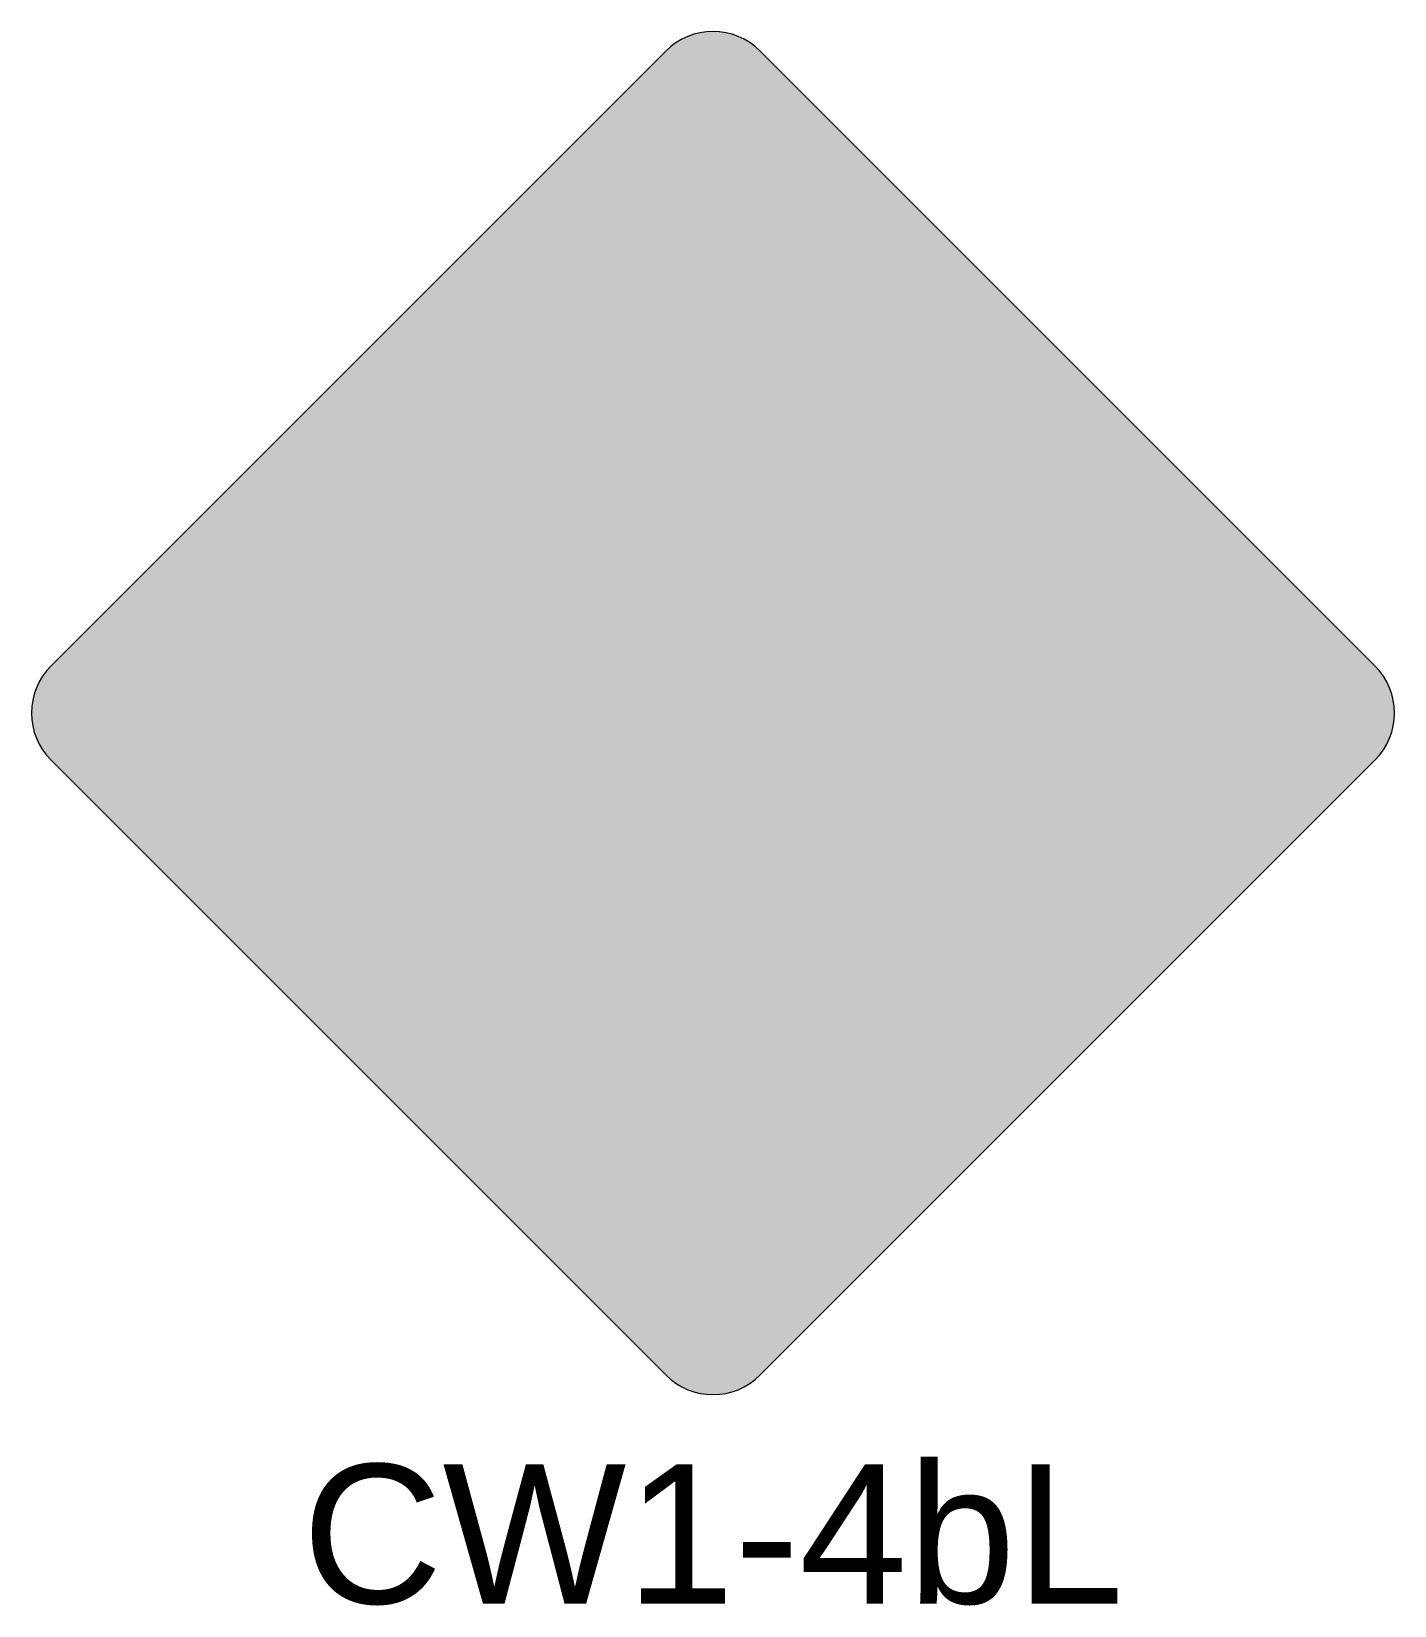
# Model space of a CAD drawing. Extents: x -0.49 to 0.49, y -0.64 to 0.49.
import ezdxf
from ezdxf.enums import TextEntityAlignment as Align

# ---------------------------------------------------------------- set-up
doc = ezdxf.new("R2010")
doc.units = 0
doc.header["$LTSCALE"] = 0.01
doc.header["$MEASUREMENT"] = 0
for name, color, linetype, lineweight in [('C-TRAF-CTRL-MTCD-IDEN', 7, 'Continuous', 20), ('C-TRAF-CTRL-MTCD-PATT-BLCK', 250, 'Continuous', 20), ('C-TRAF-CTRL-MTCD-PATT-ORNG', 30, 'Continuous', 20)]:
    doc.layers.add(name, color=color, linetype=linetype, lineweight=lineweight)
doc.styles.add('COA', font='arial.ttf')

msp = doc.modelspace()

# ---------------------------------------------------------------- hatches: boundary and pattern name
at = {"layer": 'C-TRAF-CTRL-MTCD-PATT-BLCK', "lineweight": 0}
h = msp.add_hatch(color=256, dxfattribs=at)
h.paths.add_polyline_path([(0.02545584408543618, -0.4666904755579623), (0.46669047551723, -0.02545584410232515, 0.414213562373095), (0.4666904755410724, 0.02545584417648478), (0.02545584408543618, 0.4666904755844383, 0.414213562373095), (-0.02545584414569021, 0.4666904755844383), (-0.4666904756013275, 0.02545584412880103, 0.414213562373095), (-0.4666904756013275, -0.02545584410232515), (-0.02545584414569021, -0.4666904755579623, 0.414213562373095)])
h.paths.add_polyline_path([(0.01131370846567961, -0.452548339938205), (0.4525483398974734, -0.01131370848256786, 0.414213562373095), (0.4525483399213158, 0.01131370855672749), (0.01131370846567961, 0.4525483399646807, 0.414213562373095), (-0.01131370852593363, 0.4525483399646807), (-0.452548339981571, 0.01131370850904382, 0.414213562373095), (-0.452548339981571, -0.01131370848256786), (-0.01131370852593363, -0.452548339938205, 0.414213562373095)], flags=16)
h = msp.add_hatch(color=256, dxfattribs=at)
edge = h.paths.add_edge_path()
edge.add_line((-0.03447967110150785, -0.1659728992360101), (-0.03447967110150785, -0.1015257197549388))
edge.add_arc((-0.06362324266093373, -0.1015257197549388), 0.02914357155942589, 360, 419.8850373868542)
edge.add_line((-0.04900084464998145, -0.07631593515354496), (-0.1577598619455785, -0.001284905632203959))
edge.add_arc((-0.1056439269939907, 0.0742582117545004), 0.09177599501165609, 183.6004789655149, 235.3988545656986, ccw=False)
edge.add_line((-0.1972387748674009, 0.06849478365775497), (-0.1972387748674009, 0.1074500081756966))
edge.add_line((-0.1972387748674009, 0.1074500081756966), (-0.2335974318043554, 0.0970075050855499))
edge.add_arc((-0.2376503733259944, 0.1111190173445076), 0.01468199963262975, 146.2080234088251, 286.0244976934195, ccw=False)
edge.add_line((-0.2498520306185128, 0.1192848407891134), (-0.163701889479853, 0.2449921422603296))
edge.add_line((-0.163701889479853, 0.2449921422603296), (-0.07406937963605742, 0.1150410208412893))
edge.add_arc((-0.08433924843558895, 0.1079574796896881), 0.01247584708170228, 247.49234564997812, 394.5955892343604, ccw=False)
edge.add_line((-0.08911508819983283, 0.09643193783898596), (-0.1287320336746234, 0.1076396431080227))
edge.add_line((-0.1287320336746234, 0.1076396431080227), (-0.1287320336746234, 0.07692762511665308))
edge.add_arc((-0.1007830913435265, 0.07692762511665308), 0.02794894233109692, 540, 587.8107386695741)
edge.add_line((-0.1195530904451516, 0.05621940184298779), (-0.0004711972742370563, -0.02626005632301798))
edge.add_arc((-0.04571514913924787, -0.0915822051637071), 0.07946067146411841, 357.8179455026188, 415.29244067171476, ccw=False)
edge.add_line((0.03368790465856364, -0.09460765671850169), (0.03368790465856364, -0.1659270473966501))
edge.add_line((0.03368790465856364, -0.1659270473966501), (-0.03447967110150785, -0.1659728992360101))
h = msp.add_hatch(color=256, dxfattribs=at)
edge = h.paths.add_edge_path()
edge.add_line((0.1848349267934282, -0.1659728992360101), (0.1848349267934282, -0.1015257197549388))
edge.add_arc((0.1556913552340023, -0.1015257197549388), 0.02914357155942589, 360, 419.8850373868542)
edge.add_line((0.1703137532449546, -0.07631593515354496), (0.06155473594935756, -0.001284905632203959))
edge.add_arc((0.1136706709009453, 0.0742582117545004), 0.09177599501165609, 183.6004789655149, 235.3988545656986, ccw=False)
edge.add_line((0.02207582302753508, 0.06849478365775497), (0.02207582302753508, 0.1074500081756966))
edge.add_line((0.02207582302753508, 0.1074500081756966), (-0.01428283390941942, 0.0970075050855499))
edge.add_arc((-0.01833577543105838, 0.1111190173445076), 0.01468199963262975, 146.2080234088251, 286.0244976934195, ccw=False)
edge.add_line((-0.03053743272357679, 0.1192848407891134), (0.05561270841508303, 0.2449921422603296))
edge.add_line((0.05561270841508303, 0.2449921422603296), (0.1452452182588786, 0.1150410208412893))
edge.add_arc((0.1349753494593471, 0.1079574796896881), 0.01247584708170228, 247.49234564997812, 394.5955892343604, ccw=False)
edge.add_line((0.1301995096951032, 0.09643193783898596), (0.09058256422031263, 0.1076396431080227))
edge.add_line((0.09058256422031263, 0.1076396431080227), (0.09058256422031263, 0.07692762511665308))
edge.add_arc((0.1185315065514096, 0.07692762511665308), 0.02794894233109692, 540, 587.8107386695741)
edge.add_line((0.0997615074497844, 0.05621940184298779), (0.218843400620699, -0.02626005632301798))
edge.add_arc((0.1735994487556881, -0.0915822051637071), 0.07946067146411841, 357.8179455026188, 415.29244067171476, ccw=False)
edge.add_line((0.2530025025534997, -0.09460765671850169), (0.2530025025534997, -0.1659270473966501))
edge.add_line((0.2530025025534997, -0.1659270473966501), (0.1848349267934282, -0.1659728992360101))
at = {"layer": 'C-TRAF-CTRL-MTCD-PATT-ORNG', "lineweight": 0}
h = msp.add_hatch(color=256, dxfattribs=at)
h.dxf.hatch_style = 1
edge = h.paths.add_edge_path()
edge.add_line((-0.4751757568415292, 0.03394112538172955), (-0.03394112530378379, 0.4751757569433176))
edge.add_arc((1.844500729930587e-10, 0.4412346314563575), 0.04799999998676521, 44.99999999892668, 135.0000000010733, ccw=False)
edge.add_line((0.03394112567268166, 0.4751757569433176), (0.4751757570196923, 0.03394112559630635))
edge.add_arc((0.4412346315308242, 1.080746869774885e-10), 0.0479999999881139, -44.9999999994634, 44.999999999463284, ccw=False)
edge.add_line((0.4751757570196924, -0.03394112538015698), (0.033941125481947, -0.475175756941745))
edge.add_arc((-6.284608389250934e-12, -0.4412346314535132), 0.04799999998766434, 225, 315, ccw=False)
edge.add_line((-0.0339411254945162, -0.4751757569417449), (-0.4751757568415281, -0.03394112559473367))
edge.add_arc((-0.4412346313526609, -1.065020427404306e-10), 0.04799999998811386, 135.0000000005366, 224.9999999994634, ccw=False)

# ---------------------------------------------------------------- linework, layer by layer
at = {"layer": 'C-TRAF-CTRL-MTCD-PATT-BLCK', "lineweight": 0, "flags": 128}
msp.add_lwpolyline([(0.03394112548113298, -0.4751757569420822), (0.4751757569129268, -0.03394112548644486, 0.414213562373095), (0.4751757569367692, 0.03394112553607379), (0.03394112548113298, 0.4751757569440273, 0.414213562373095), (-0.0339411254937022, 0.4751757569440273), (-0.4751757569493407, 0.03394112548839005, 0.414213562373095), (-0.4751757569493407, -0.03394112548644486), (-0.0339411254937022, -0.4751757569420822, 0.414213562373095)], format="xyb", close=True, dxfattribs=at)

# ---------------------------------------------------------------- texts
at = {"layer": 'C-TRAF-CTRL-MTCD-IDEN', "lineweight": 0, "style": 'COA'}
msp.add_text('CW1-4bL', height=0.09999999998574781, dxfattribs=at).set_placement((-6.284617206707885e-12, -0.5392346314411777), align=Align.TOP_CENTER)

doc.saveas('drawing.dxf')
